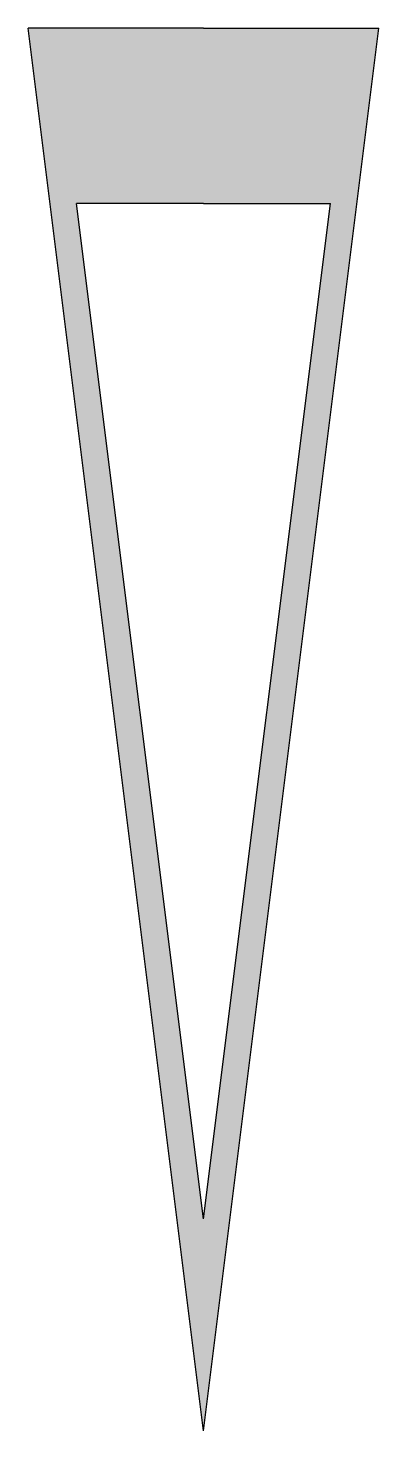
# Model space of a CAD drawing. Header units: metres. Extents: x -1 to 1, y 0 to 8.
import ezdxf

# ---------------------------------------------------------------- set-up
doc = ezdxf.new("R2010")
doc.units = ezdxf.units.M
doc.header["$LTSCALE"] = 0.2

msp = doc.modelspace()

# ---------------------------------------------------------------- hatches: boundary and pattern name
h = msp.add_hatch(color=256)
h.paths.add_polyline_path([(0, 8), (-1, 8), (0, 0), (1, 8)])
h.paths.add_polyline_path([(0, 7), (0.7238, 7), (0, 1.2093), (-0.7238, 7)], flags=16)

# ---------------------------------------------------------------- linework, layer by layer
for p, q in [((0, 8), (-1, 8)), ((0, 0), (1, 8)), ((0, 8), (1, 8)), ((0, 0), (-1, 8)), ((0, 1.2093), (-0.7238, 7)), ((0, 7), (-0.7238, 7)), ((0, 1.2093), (0.7238, 7)), ((0, 7), (0.7238, 7))]:
    msp.add_line(p, q)

doc.saveas('drawing.dxf')
